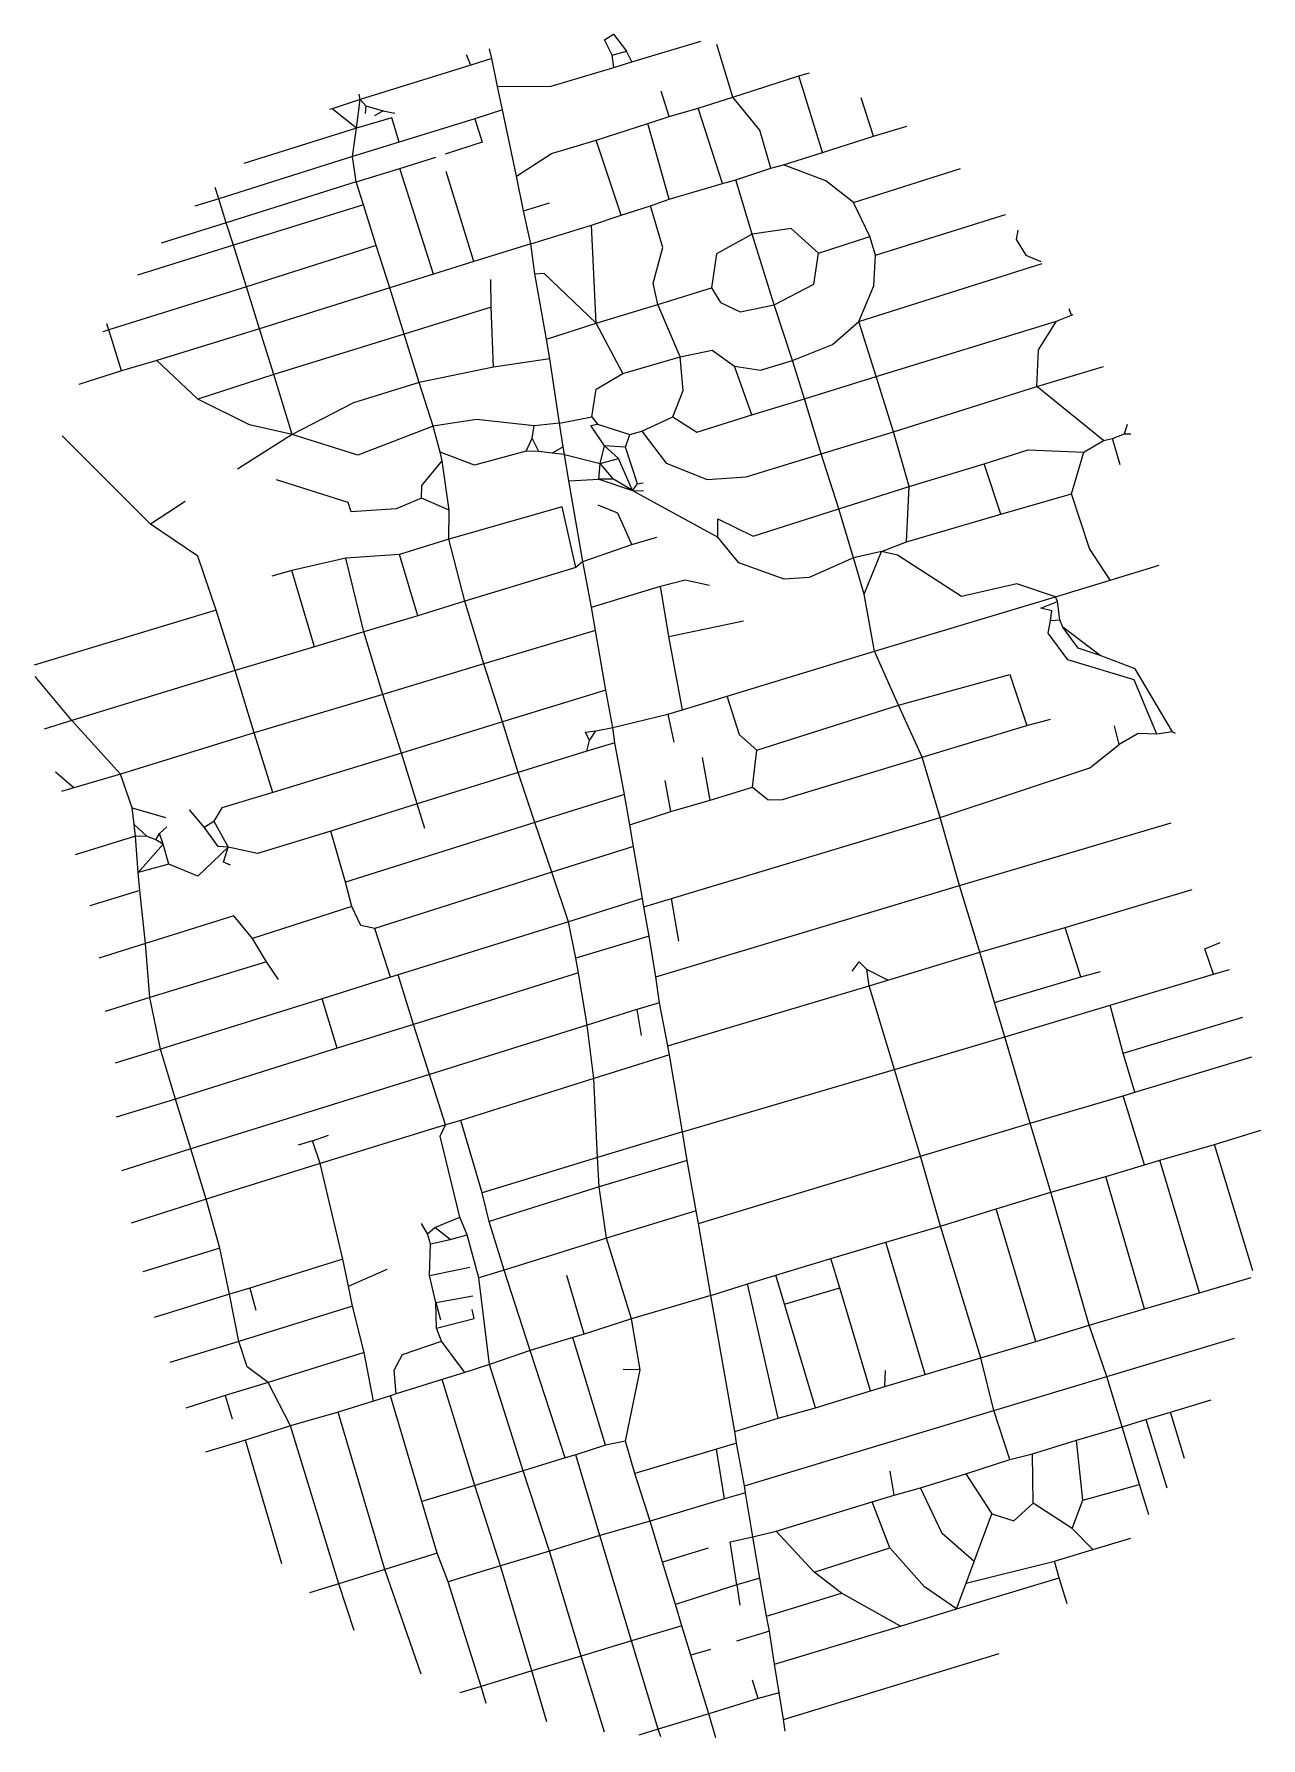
# Model space of a CAD drawing. Header units: metres. Extents: x 627732 to 630106, y 4839691 to 4842988.
import ezdxf

# ---------------------------------------------------------------- set-up
doc = ezdxf.new("R2010")
doc.units = ezdxf.units.M

msp = doc.modelspace()

# ---------------------------------------------------------------- linework, layer by layer
at = {"layer": 'ROADS'}
for points in [[(628617.2, 4842940.4), (628613.2, 4842958.9)], [(628850.6, 4842946.7), (628835.8, 4842976.5), (628853, 4842987.8), (628877.8, 4842954.6)], [(628888.3, 4842933.8), (629021.9, 4842973.8)], [(629084.1, 4842865.6), (629052.7, 4842967.7)], [(628576.6, 4842927.7), (628362.7, 4842861.1)], [(628576.6, 4842927.7), (628568.6, 4842947.4)], [(628617.2, 4842940.4), (628576.6, 4842927.7)], [(628628.5, 4842886.4), (628617.2, 4842940.4)], [(628850.6, 4842946.7), (628877.8, 4842954.6)], [(628853.5, 4842923.2), (628850.6, 4842946.7)], [(628853.5, 4842923.2), (628888.3, 4842933.8)], [(628888.3, 4842933.8), (628877.8, 4842954.6)], [(628628.5, 4842886.4), (628732.3, 4842886.9), (628853.5, 4842923.2)], [(629084.1, 4842865.6), (629211.9, 4842906.8)], [(629211.9, 4842906.8), (629232.2, 4842913.1)], [(629257.3, 4842758.7), (629211.9, 4842906.8)], [(628362.7, 4842861.1), (628308.2, 4842843.2)], [(628355.3, 4842806), (628362.7, 4842861.1)], [(628362.7, 4842861.1), (628360.9, 4842871.2)], [(628362.7, 4842861.1), (628373.8, 4842849.1)], [(628638.1, 4842841.1), (628628.5, 4842886.4)], [(628961, 4842828.1), (628945.2, 4842877.5)], [(629016.9, 4842844.7), (629084.1, 4842865.6)], [(629157.4, 4842728.5), (629136.3, 4842802.1), (629084.1, 4842865.6)], [(629356.1, 4842790), (629332.3, 4842864.7)], [(628308.2, 4842843.2), (628303.6, 4842841.8)], [(628355.3, 4842806), (628308.2, 4842843.2)], [(628373.8, 4842849.1), (628372.1, 4842834.4)], [(628373.8, 4842849.1), (628407.5, 4842839)], [(628407.5, 4842839), (628390.6, 4842829.3)], [(628407.5, 4842839), (628429.7, 4842834.9)], [(628638.1, 4842841.1), (628584.9, 4842823.9)], [(628665, 4842713.1), (628638.1, 4842841.1)], [(628919.6, 4842814.5), (628961, 4842828.1)], [(628961, 4842828.1), (629016.9, 4842844.7)], [(629063.8, 4842698.7), (629016.9, 4842844.7)], [(628355.3, 4842806), (628137.6, 4842737.1)], [(628347.6, 4842750.6), (628355.3, 4842806)], [(628438.1, 4842778.8), (628424.1, 4842826), (628355.3, 4842806)], [(628584.9, 4842823.9), (628438.1, 4842778.8)], [(628584.9, 4842823.9), (628599.1, 4842778.7), (628527.4, 4842755.7)], [(628819.2, 4842782.3), (628919.6, 4842814.5)], [(628960.6, 4842668.2), (628919.6, 4842814.5)], [(629356.1, 4842790), (629420.9, 4842809.8)], [(628438.1, 4842778.8), (628347.6, 4842750.6)], [(628665, 4842713.1), (628732.7, 4842757), (628819.2, 4842782.3)], [(628868, 4842637.3), (628819.2, 4842782.3)], [(629257.3, 4842758.7), (629356.1, 4842790)], [(628347.6, 4842750.6), (628089, 4842669.3)], [(628355.2, 4842701.8), (628347.6, 4842750.6)], [(628439.5, 4842727.6), (628509.4, 4842749.5)], [(629089.7, 4842705.6), (629157.4, 4842728.5)], [(629157.4, 4842728.5), (629181.8, 4842734.9)], [(629181.8, 4842734.9), (629257.3, 4842758.7)], [(629317.6, 4842661.6), (629264.2, 4842703.6), (629181.8, 4842734.9)], [(628355.2, 4842701.8), (628103.6, 4842622.5)], [(628355.2, 4842701.8), (628439.5, 4842727.6)], [(628369.3, 4842657.7), (628355.2, 4842701.8)], [(628504.4, 4842523.4), (628439.5, 4842727.6)], [(628582.6, 4842547.9), (628529.2, 4842721.9)], [(628678.5, 4842645.5), (628665, 4842713.1)], [(628960.6, 4842668.2), (629063.8, 4842698.7)], [(629063.8, 4842698.7), (629089.7, 4842705.6)], [(629121.6, 4842600.8), (629089.7, 4842705.6)], [(629317.6, 4842661.6), (629524.5, 4842727.4)], [(628089, 4842669.3), (628042.9, 4842654.8)], [(628089, 4842669.3), (628082.3, 4842690.6)], [(628103.6, 4842622.5), (628089, 4842669.3)], [(628924.6, 4842655.5), (628960.6, 4842668.2)], [(628369.3, 4842657.7), (628117.3, 4842579.5)], [(628393.5, 4842578.4), (628369.3, 4842657.7)], [(628678.5, 4842645.5), (628728.9, 4842661.4)], [(628693.3, 4842581.7), (628678.5, 4842645.5)], [(628810.6, 4842618.3), (628868, 4842637.3)], [(628868, 4842637.3), (628924.6, 4842655.5)], [(628938.7, 4842464.7), (628929.7, 4842506), (628948.2, 4842574.6), (628924.6, 4842655.5)], [(629349, 4842596.3), (629317.6, 4842661.6)], [(629360.2, 4842559.9), (629611.9, 4842638.4)], [(628103.6, 4842622.5), (627977.8, 4842583.2)], [(628117.3, 4842579.5), (628103.6, 4842622.5)], [(628693.3, 4842581.7), (628810.6, 4842618.3)], [(628819.7, 4842428.4), (628810.6, 4842618.3)], [(629121.6, 4842600.8), (629052.4, 4842562.7), (629042.4, 4842496.6)], [(629249.4, 4842564), (629196.5, 4842611.8), (629121.6, 4842600.8)], [(629164, 4842463.7), (629121.6, 4842600.8)], [(629249.4, 4842564), (629349, 4842596.3)], [(629360.2, 4842559.9), (629349, 4842596.3)], [(629635.3, 4842608.3), (629632, 4842590.6), (629650.8, 4842560.1), (629680, 4842547.9)], [(628117.3, 4842579.5), (627931.5, 4842521.1)], [(628142.7, 4842498.6), (628117.3, 4842579.5)], [(628393.5, 4842578.4), (628142.7, 4842498.6)], [(628419.8, 4842496.9), (628393.5, 4842578.4)], [(628693.3, 4842581.7), (628582.6, 4842547.9)], [(628700.8, 4842523.6), (628693.3, 4842581.7)], [(629164, 4842463.7), (629240.9, 4842504.1), (629249.4, 4842564)], [(628582.6, 4842547.9), (628504.4, 4842523.4)], [(629327.9, 4842431.9), (629357, 4842500.8), (629360.2, 4842559.9)], [(629327.9, 4842431.9), (629682.5, 4842543.9)], [(628142.7, 4842498.6), (627876.3, 4842415.3)], [(628168.1, 4842417.7), (628142.7, 4842498.6)], [(628504.4, 4842523.4), (628419.8, 4842496.9)], [(628616.2, 4842459.3), (628615.4, 4842513.1)], [(628700.8, 4842523.6), (628718.1, 4842525.1), (628819.7, 4842428.4)], [(628723.4, 4842397.5), (628700.8, 4842523.6)], [(628419.8, 4842496.9), (628168.1, 4842417.7)], [(628447.7, 4842407.4), (628419.8, 4842496.9)], [(628819.7, 4842428.4), (628938.7, 4842464.7)], [(628938.7, 4842464.7), (629042.4, 4842496.6)], [(628982.1, 4842363), (628938.7, 4842464.7)], [(629042.4, 4842496.6), (629060.1, 4842468.7), (629097.8, 4842450.3), (629164, 4842463.7)], [(628616.2, 4842459.3), (628447.7, 4842407.4)], [(628620.7, 4842343.6), (628616.2, 4842459.3)], [(629199.6, 4842356.5), (629164, 4842463.7)], [(629199.6, 4842356.5), (629277.1, 4842387), (629327.9, 4842431.9)], [(629361.3, 4842325.3), (629327.9, 4842431.9)], [(629361.3, 4842325.3), (629710.6, 4842432.5)], [(629672, 4842305.9), (629675.4, 4842377.1), (629710.6, 4842432.5)], [(629710.6, 4842432.5), (629739, 4842443.9)], [(629739, 4842443.9), (629735, 4842456)], [(629739, 4842443.9), (629742.8, 4842444.9)], [(627876.3, 4842415.3), (627864.4, 4842411.6)], [(627876.3, 4842415.3), (627872.5, 4842427)], [(627900.8, 4842335.9), (627876.3, 4842415.3)], [(628168.1, 4842417.7), (627969.4, 4842356.3)], [(628195.7, 4842329), (628168.1, 4842417.7)], [(628447.7, 4842407.4), (628195.7, 4842329)], [(628476.9, 4842313.7), (628447.7, 4842407.4)], [(628723.4, 4842397.5), (628819.7, 4842428.4)], [(628871.1, 4842330.9), (628819.7, 4842428.4)], [(628729.8, 4842359.7), (628723.4, 4842397.5)], [(628982.1, 4842363), (629044.2, 4842376.3), (629087, 4842345.3)], [(627900.8, 4842335.9), (627818.5, 4842309.5)], [(627969.4, 4842356.3), (627900.8, 4842335.9)], [(628048.8, 4842281.2), (627969.4, 4842356.3)], [(628620.7, 4842343.6), (628476.9, 4842313.7)], [(628729.8, 4842359.7), (628620.7, 4842343.6)], [(628748.4, 4842234.8), (628729.8, 4842359.7)], [(628871.1, 4842330.9), (628982.1, 4842363)], [(628967.7, 4842247.2), (628988.1, 4842298), (628982.1, 4842363)], [(629087, 4842345.3), (629137.3, 4842337.7), (629199.6, 4842356.5)], [(629120.8, 4842251.1), (629087, 4842345.3)], [(629222.9, 4842282.1), (629199.6, 4842356.5)], [(629672, 4842305.9), (629801.1, 4842344.6)], [(628195.7, 4842329), (628048.8, 4842281.2)], [(628231.3, 4842213.1), (628195.7, 4842329)], [(628476.9, 4842313.7), (628350, 4842274.1), (628231.3, 4842213.1)], [(628504.1, 4842228.9), (628476.9, 4842313.7)], [(628810.8, 4842247.5), (628819.3, 4842300.6), (628871.1, 4842330.9)], [(629222.9, 4842282.1), (629361.3, 4842325.3)], [(629395.1, 4842218), (629361.3, 4842325.3)], [(629395.1, 4842218), (629672, 4842305.9)], [(629801.1, 4842201.2), (629672, 4842305.9)], [(628231.3, 4842213.1), (628148.6, 4842231.4), (628048.8, 4842281.2)], [(629120.8, 4842251.1), (629222.9, 4842282.1)], [(629254.7, 4842175.7), (629222.9, 4842282.1)], [(628699.6, 4842229.6), (628588, 4842242.2), (628504.1, 4842228.9)], [(628748.4, 4842234.8), (628699.6, 4842229.6)], [(628748.4, 4842234.8), (628810.8, 4842247.5)], [(628755.7, 4842189.2), (628748.4, 4842234.8)], [(628835.5, 4842191.3), (628809.4, 4842230.5), (628821.9, 4842233.2)], [(628810.8, 4842247.5), (628821.9, 4842233.2)], [(628821.9, 4842233.2), (628884.4, 4842212.7)], [(628908, 4842219.7), (628967.7, 4842247.2)], [(628967.7, 4842247.2), (629014.5, 4842217.8), (629120.8, 4842251.1)], [(627957, 4842039.5), (627786, 4842210.6)], [(628231.3, 4842213.1), (628125.5, 4842146)], [(628504.1, 4842228.9), (628358.2, 4842172.9), (628231.3, 4842213.1)], [(628517.8, 4842178.9), (628504.1, 4842228.9)], [(628683.7, 4842180.6), (628695.6, 4842205.7)], [(628695.6, 4842205.7), (628699.6, 4842229.6)], [(628708.3, 4842180), (628695.6, 4842205.7)], [(628876.4, 4842188.7), (628884.4, 4842212.7)], [(628884.4, 4842212.7), (628908, 4842219.7)], [(628908, 4842219.7), (628954.9, 4842157.8), (629034.5, 4842126), (629110, 4842130.8), (629254.7, 4842175.7)], [(629254.7, 4842175.7), (629395.1, 4842218)], [(629425.4, 4842112.6), (629395.1, 4842218)], [(629763, 4842178.8), (629801.1, 4842201.2)], [(629801.1, 4842201.2), (629818.6, 4842205.1)], [(629818.6, 4842205.1), (629842.1, 4842214.3)], [(629833.5, 4842154.4), (629818.6, 4842205.1)], [(629842.1, 4842214.3), (629848, 4842232.8)], [(629842.1, 4842214.3), (629853.9, 4842214.4)], [(628683.7, 4842180.6), (628584.2, 4842153.7), (628517.8, 4842178.9)], [(628521.5, 4842162.3), (628517.8, 4842178.9)], [(628708.3, 4842180), (628683.7, 4842180.6)], [(628734, 4842177.1), (628708.3, 4842180)], [(628755.7, 4842189.2), (628734, 4842177.1)], [(628758.1, 4842174.2), (628734, 4842177.1)], [(628758.1, 4842174.2), (628755.7, 4842189.2)], [(628766.3, 4842123.1), (628758.1, 4842174.2)], [(628758.1, 4842174.2), (628827.4, 4842157)], [(628827.4, 4842157), (628835.5, 4842191.3)], [(628862.5, 4842166.6), (628835.5, 4842191.3)], [(628876.4, 4842188.7), (628835.5, 4842191.3)], [(628899.5, 4842117.3), (628876.4, 4842188.7)], [(629288.9, 4842069.1), (629254.7, 4842175.7)], [(629570.2, 4842156), (629655.7, 4842183.1), (629763, 4842178.8)], [(629739.4, 4842097.9), (629763, 4842178.8)], [(628481.1, 4842089.7), (628482.1, 4842114.3), (628521.5, 4842162.3)], [(628534.7, 4842066.3), (628521.5, 4842162.3)], [(628824.8, 4842126.8), (628827.4, 4842157)], [(628827.4, 4842157), (628862.5, 4842166.6)], [(628852.8, 4842126.8), (628827.4, 4842157)], [(628890, 4842104.7), (628862.5, 4842166.6)], [(629425.4, 4842112.6), (629570.2, 4842156)], [(629602.4, 4842059), (629570.2, 4842156)], [(628481.1, 4842089.7), (628432.3, 4842069.4), (628345.5, 4842063.3), (628339.3, 4842081.3), (628200.8, 4842125.2)], [(628766.3, 4842123.1), (628824.8, 4842126.8)], [(628793.7, 4841967.6), (628766.3, 4842123.1)], [(628824.8, 4842126.8), (628890, 4842104.7)], [(628852.8, 4842126.8), (628824.8, 4842126.8)], [(628890, 4842104.7), (628852.8, 4842126.8)], [(628890, 4842104.7), (628899.5, 4842117.3)], [(628890, 4842104.7), (629055.1, 4842014.6)], [(628890, 4842104.7), (628910.9, 4842103.8)], [(628899.5, 4842117.3), (628910.5, 4842119.7)], [(629288.9, 4842069.1), (629425.4, 4842112.6)], [(629419.9, 4842005.4), (629425.4, 4842112.6)], [(628024.2, 4842083.2), (627957, 4842039.5)], [(628534.7, 4842066.3), (628481.1, 4842089.7)], [(628779.9, 4841955.4), (628753.6, 4842072.9), (628534.1, 4842010.3)], [(628888.7, 4842000.2), (628861.6, 4842060.7), (628823.5, 4842076.4)], [(629055.1, 4842014.6), (629054.9, 4842050.1), (629123.2, 4842016.2), (629288.9, 4842069.1)], [(629317.3, 4841974.4), (629288.9, 4842069.1)], [(629602.4, 4842059), (629739.4, 4842097.9)], [(629814.4, 4841931.1), (629774.3, 4841992.3), (629739.4, 4842097.9)], [(628084.1, 4841873.2), (628048.3, 4841977.6), (627957, 4842039.5)], [(628534.1, 4842010.3), (628534.7, 4842066.3)], [(629419.9, 4842005.4), (629602.4, 4842059)], [(628534.1, 4842010.3), (628438.5, 4841980.8)], [(628565.2, 4841890.7), (628534.1, 4842010.3)], [(628888.7, 4842000.2), (628936.8, 4842014.5)], [(629317.3, 4841974.4), (629231.7, 4841936.6), (629183, 4841932.9), (629095.5, 4841965), (629055.1, 4842014.6)], [(629371.5, 4841986.9), (629419.9, 4842005.4)], [(628335.2, 4841973.7), (628230.3, 4841949.6)], [(628438.5, 4841980.8), (628335.2, 4841973.7)], [(628369.8, 4841831.1), (628335.2, 4841973.7)], [(628474, 4841862.4), (628438.5, 4841980.8)], [(628793.7, 4841967.6), (628888.7, 4842000.2)], [(629371.5, 4841986.9), (629317.3, 4841974.4)], [(629337.9, 4841903.8), (629317.3, 4841974.4)], [(629337.9, 4841903.8), (629371.5, 4841986.9)], [(629708.1, 4841899.1), (629633.4, 4841924.2), (629526.4, 4841899.5), (629402.7, 4841979.3), (629371.5, 4841986.9)], [(628230.3, 4841949.6), (628191.5, 4841938.6)], [(628274.6, 4841802.3), (628230.3, 4841949.6)], [(628779.9, 4841955.4), (628565.2, 4841890.7)], [(628793.7, 4841967.6), (628779.9, 4841955.4)], [(628810.3, 4841878.9), (628793.7, 4841967.6)], [(629814.4, 4841931.1), (629909.2, 4841960.3)], [(628810.3, 4841878.9), (628943.8, 4841919.5)], [(628943.8, 4841919.5), (628991.8, 4841931.6), (629038.5, 4841921.2)], [(628959.8, 4841822), (628943.8, 4841919.5)], [(629357.9, 4841793.9), (629337.9, 4841903.8)], [(629708.1, 4841899.1), (629814.4, 4841931.1)], [(628084.1, 4841873.2), (627731.6, 4841766.9)], [(628120.9, 4841756.4), (628084.1, 4841873.2)], [(628565.2, 4841890.7), (628474, 4841862.4)], [(628602.1, 4841769), (628565.2, 4841890.7)], [(628818.1, 4841833.5), (628810.3, 4841878.9)], [(629357.9, 4841793.9), (629708.1, 4841899.1)], [(629698.7, 4841853.1), (629701.3, 4841871.8), (629680.2, 4841877.1), (629712.5, 4841889.8)], [(629712.5, 4841889.8), (629708.1, 4841899.1)], [(629716.5, 4841854.5), (629712.5, 4841889.8)], [(628474, 4841862.4), (628369.8, 4841831.1)], [(628959.8, 4841822), (629104.5, 4841852.8)], [(629904.6, 4841633), (629860.7, 4841738.1), (629732.2, 4841776.8), (629694.4, 4841828.9), (629698.7, 4841853.1)], [(629698.7, 4841853.1), (629716.5, 4841854.5)], [(629722.6, 4841840.2), (629716.5, 4841854.5)], [(629795.1, 4841785.2), (629722.6, 4841840.2)], [(629795.1, 4841785.2), (629752.1, 4841799.3), (629722.6, 4841840.2)], [(628369.8, 4841831.1), (628274.6, 4841802.3)], [(628406.5, 4841710.2), (628369.8, 4841831.1)], [(628818.1, 4841833.5), (628602.1, 4841769)], [(628838.3, 4841718.2), (628818.1, 4841833.5)], [(628986.5, 4841680.2), (628959.8, 4841822)], [(628274.6, 4841802.3), (628120.9, 4841756.4)], [(629073.1, 4841706.5), (629357.9, 4841793.9)], [(629404.4, 4841689.3), (629357.9, 4841793.9)], [(629934.7, 4841638), (629862.5, 4841759.4), (629795.1, 4841785.2)], [(627804.9, 4841659.7), (627733.8, 4841744.5)], [(628120.9, 4841756.4), (627804.9, 4841659.7)], [(628157.6, 4841635.5), (628120.9, 4841756.4)], [(628602.1, 4841769), (628406.5, 4841710.2)], [(628638.1, 4841657.1), (628602.1, 4841769)], [(629404.4, 4841689.3), (629619.9, 4841748.4), (629652.7, 4841649.7)], [(628406.5, 4841710.2), (628157.6, 4841635.5)], [(628442.6, 4841596.5), (628406.5, 4841710.2)], [(628838.3, 4841718.2), (628638.1, 4841657.1)], [(628851.5, 4841645.9), (628838.3, 4841718.2)], [(628986.5, 4841680.2), (629073.1, 4841706.5)], [(629130.4, 4841602.2), (629097.1, 4841632.1), (629073.1, 4841706.5)], [(628958.4, 4841671.7), (628986.5, 4841680.2)], [(629130.4, 4841602.2), (629404.4, 4841689.3)], [(629450.6, 4841588.5), (629404.4, 4841689.3)], [(627804.9, 4841659.7), (627751.1, 4841643.2)], [(627898.8, 4841555.8), (627804.9, 4841659.7)], [(628638.1, 4841657.1), (628442.6, 4841596.5)], [(628668.5, 4841559.1), (628638.1, 4841657.1)], [(628819, 4841639.4), (628851.5, 4841645.9)], [(628851.5, 4841645.9), (628958.4, 4841671.7)], [(628855.4, 4841616.5), (628851.5, 4841645.9)], [(628958.4, 4841671.7), (628969.4, 4841617.7)], [(629450.6, 4841588.5), (629652.7, 4841649.7)], [(629652.7, 4841649.7), (629698.9, 4841662.4)], [(629831.4, 4841613.1), (629822.3, 4841649.3)], [(628157.6, 4841635.5), (627898.8, 4841555.8)], [(628193.9, 4841520.2), (628157.6, 4841635.5)], [(628806.5, 4841621.2), (628798.8, 4841637), (628819, 4841639.4)], [(628801.3, 4841600), (628806.5, 4841621.2)], [(628855.4, 4841616.5), (628801.3, 4841600)], [(628806.5, 4841621.2), (628819, 4841639.4)], [(628874, 4841516.3), (628855.4, 4841616.5)], [(629485.3, 4841472.2), (629774.7, 4841567.9), (629831.4, 4841613.1)], [(629904.6, 4841633), (629868.2, 4841634.3), (629831.4, 4841613.1)], [(629934.7, 4841638), (629904.6, 4841633)], [(629934.7, 4841638), (629939.9, 4841635)], [(628442.6, 4841596.5), (628193.9, 4841520.2)], [(628473.1, 4841498.2), (628442.6, 4841596.5)], [(628801.3, 4841600), (628668.5, 4841559.1)], [(629040.2, 4841505.4), (629025.3, 4841587.8)], [(629122.2, 4841530.5), (629130.4, 4841602.2)], [(629122.2, 4841530.5), (629152, 4841506.3), (629180.2, 4841507.1), (629450.6, 4841588.5)], [(629485.3, 4841472.2), (629450.6, 4841588.5)], [(627808.8, 4841529.3), (627772.9, 4841560)], [(627898.8, 4841555.8), (627808.8, 4841529.3)], [(627921.6, 4841490.5), (627898.8, 4841555.8)], [(628668.5, 4841559.1), (628473.1, 4841498.2)], [(628701, 4841462.5), (628668.5, 4841559.1)], [(628963.9, 4841483.5), (628952.7, 4841543.6)], [(627808.8, 4841529.3), (627784.5, 4841522)], [(628193.9, 4841520.2), (628094.7, 4841490.4), (628079.7, 4841465)], [(628874, 4841516.3), (628701, 4841462.5)], [(628884.3, 4841457.7), (628874, 4841516.3)], [(629040.2, 4841505.4), (629122.2, 4841530.5)], [(627925.3, 4841458.2), (627921.6, 4841490.5)], [(627921.6, 4841490.5), (627986.2, 4841472.2)], [(628060.7, 4841453.2), (628032.2, 4841487)], [(628473.1, 4841498.2), (628306, 4841445.7)], [(628487.8, 4841450.5), (628473.1, 4841498.2)], [(628884.3, 4841457.7), (628963.9, 4841483.5)], [(628963.9, 4841483.5), (629040.2, 4841505.4)], [(627950.7, 4841435.4), (627925.3, 4841458.2)], [(627927.8, 4841436.1), (627925.3, 4841458.2)], [(627974.6, 4841441.2), (627988.6, 4841453.6)], [(628060.7, 4841453.2), (628079.7, 4841465)], [(628107.4, 4841414.6), (628087.6, 4841416.1), (628060.7, 4841453.2)], [(628079.7, 4841465), (628107.4, 4841414.6)], [(628306, 4841445.7), (628163.8, 4841402.6), (628107.4, 4841414.6)], [(628334.4, 4841346.7), (628306, 4841445.7)], [(628701, 4841462.5), (628334.4, 4841346.7)], [(628733.9, 4841366.2), (628701, 4841462.5)], [(628891.7, 4841415.7), (628884.3, 4841457.7)], [(628965.2, 4841315.1), (629485.3, 4841472.2)], [(629522.7, 4841340.5), (629485.3, 4841472.2)], [(629522.7, 4841340.5), (629931.9, 4841461.5)], [(627927.8, 4841436.1), (627810.9, 4841399.6)], [(627933, 4841365.5), (627927.8, 4841436.1)], [(627950.7, 4841435.4), (627927.8, 4841436.1)], [(627933, 4841365.5), (627981.2, 4841420.3)], [(627967.5, 4841428.7), (627950.7, 4841435.4)], [(627967.5, 4841428.7), (627974.6, 4841441.2)], [(627981.2, 4841420.3), (627967.5, 4841428.7)], [(627981.2, 4841420.3), (627974.6, 4841441.2)], [(627992.7, 4841381.4), (627981.2, 4841420.3)], [(628107.4, 4841414.6), (628048.5, 4841358.3), (627992.7, 4841381.4)], [(628111.6, 4841379.6), (628097.9, 4841385.4), (628107.4, 4841414.6)], [(628891.7, 4841415.7), (628733.9, 4841366.2)], [(628909, 4841315), (628891.7, 4841415.7)], [(627992.7, 4841381.4), (627933, 4841365.5)], [(627936.4, 4841331), (627933, 4841365.5)], [(628346.3, 4841299.9), (628334.4, 4841346.7)], [(628733.9, 4841366.2), (628391.3, 4841257.2)], [(628766.1, 4841270.4), (628733.9, 4841366.2)], [(627936.4, 4841331), (627839.3, 4841301)], [(627947.3, 4841228.2), (627936.4, 4841331)], [(628909, 4841315), (628766.1, 4841270.4)], [(628911.9, 4841298.9), (628909, 4841315)], [(628911.9, 4841298.9), (628965.2, 4841315.1)], [(628935.2, 4841163.7), (629522.7, 4841340.5)], [(628979.1, 4841232.6), (628965.2, 4841315.1)], [(629561.7, 4841211.4), (629522.7, 4841340.5)], [(629727, 4841259.2), (629972.8, 4841332.6)], [(628154.3, 4841238), (628118.2, 4841281.8), (627947.3, 4841228.2)], [(628346.3, 4841299.9), (628154.3, 4841238)], [(628391.3, 4841257.2), (628364.3, 4841262.8), (628346.3, 4841299.9)], [(628921.7, 4841242.2), (628911.9, 4841298.9)], [(628421.6, 4841162.8), (628391.3, 4841257.2)], [(628766.1, 4841270.4), (628436.4, 4841167.6)], [(628780.3, 4841199.5), (628766.1, 4841270.4)], [(629561.7, 4841211.4), (629727, 4841259.2)], [(629757.1, 4841163.4), (629727, 4841259.2)], [(627947.3, 4841228.2), (627857.2, 4841200)], [(627955.7, 4841123.9), (627947.3, 4841228.2)], [(628181.6, 4841192.9), (628154.3, 4841238)], [(628921.7, 4841242.2), (628780.3, 4841199.5)], [(628935.2, 4841163.7), (628921.7, 4841242.2)], [(629383.8, 4841157.4), (629561.7, 4841211.4)], [(629590.4, 4841114.1), (629561.7, 4841211.4)], [(630014, 4841168.7), (629997.5, 4841217.6), (630026.9, 4841230)], [(628181.6, 4841192.9), (627955.7, 4841123.9)], [(628204.8, 4841158.4), (628181.6, 4841192.9)], [(628785.1, 4841171.2), (628780.3, 4841199.5)], [(629315.1, 4841174.9), (629328.6, 4841192.8), (629343.3, 4841177.9)], [(628421.6, 4841162.8), (628288.9, 4841121.1)], [(628436.4, 4841167.6), (628421.6, 4841162.8)], [(628466.1, 4841071.5), (628436.4, 4841167.6)], [(628785.1, 4841171.2), (628466.1, 4841071.5)], [(628801.9, 4841070.3), (628785.1, 4841171.2)], [(628942.3, 4841113.4), (628935.2, 4841163.7)], [(628958.4, 4841030.5), (629347.7, 4841146.6)], [(629347.7, 4841146.6), (629343.3, 4841177.9)], [(629383.8, 4841157.4), (629343.3, 4841177.9)], [(629347.7, 4841146.6), (629383.8, 4841157.4)], [(629396.8, 4840984.1), (629347.7, 4841146.6)], [(629590.4, 4841114.1), (629757.1, 4841163.4)], [(629757.1, 4841163.4), (629795.3, 4841173.9)], [(629814, 4841108.7), (630014, 4841168.7)], [(630014, 4841168.7), (630044.8, 4841178.1)], [(627955.7, 4841123.9), (627868.9, 4841096.9)], [(627976.3, 4841023.9), (627955.7, 4841123.9)], [(628288.9, 4841121.1), (627976.3, 4841023.9)], [(628318.3, 4841025.6), (628288.9, 4841121.1)], [(628942.3, 4841113.4), (628898.1, 4841100.5)], [(628958.4, 4841030.5), (628942.3, 4841113.4)], [(629610.1, 4841047.9), (629590.4, 4841114.1)], [(628898.1, 4841100.5), (628801.9, 4841070.3)], [(628898.1, 4841100.5), (628906.8, 4841049.9)], [(629610.1, 4841047.9), (629814, 4841108.7)], [(629839.6, 4841015.7), (629814, 4841108.7)], [(629839.6, 4841015.7), (630071.2, 4841085.4)], [(628466.1, 4841071.5), (628318.3, 4841025.6)], [(628497.1, 4840974.8), (628466.1, 4841071.5)], [(628801.9, 4841070.3), (628497.1, 4840974.8)], [(628814.9, 4840966.7), (628801.9, 4841070.3)], [(629396.8, 4840984.1), (629610.1, 4841047.9)], [(629659.4, 4840880.8), (629610.1, 4841047.9)], [(627976.3, 4841023.9), (627888.7, 4840996.5)], [(628005, 4840927.2), (627976.3, 4841023.9)], [(628318.3, 4841025.6), (628005, 4840927.2)], [(628961.2, 4841012.5), (628958.4, 4841030.5)], [(629861.9, 4840940.3), (629839.6, 4841015.7)], [(628961.2, 4841012.5), (628814.9, 4840966.7)], [(628986.2, 4840863.7), (628961.2, 4841012.5)], [(628986.2, 4840863.7), (629396.8, 4840984.1)], [(629446.9, 4840816.8), (629396.8, 4840984.1)], [(629861.9, 4840940.3), (630088.1, 4841009.1)], [(628497.1, 4840974.8), (628034.8, 4840830.8)], [(628527.6, 4840877.4), (628497.1, 4840974.8)], [(628814.9, 4840966.7), (628557.6, 4840885.7)], [(628822.3, 4840813.9), (628814.9, 4840966.7)], [(628005, 4840927.2), (627890.8, 4840892.1)], [(628034.8, 4840830.8), (628005, 4840927.2)], [(629659.4, 4840880.8), (629839.6, 4840933.6)], [(629839.6, 4840933.6), (629861.9, 4840940.3)], [(629880.7, 4840800.2), (629839.6, 4840933.6)], [(628557.6, 4840885.7), (628527.6, 4840877.4)], [(628599.1, 4840746), (628557.6, 4840885.7)], [(628270.2, 4840846.3), (628301.7, 4840857.1)], [(628527.6, 4840877.4), (628285.6, 4840802.2)], [(628555.4, 4840698.4), (628517.2, 4840855.7), (628527.6, 4840877.4)], [(628986.2, 4840863.7), (628822.3, 4840813.9)], [(628995.6, 4840808.3), (628986.2, 4840863.7)], [(629446.9, 4840816.8), (629659.4, 4840880.8)], [(629699.1, 4840747.3), (629659.4, 4840880.8)], [(630016, 4840839.6), (630105.9, 4840866.9)], [(628034.8, 4840830.8), (627901.1, 4840788.5)], [(628064.8, 4840733.3), (628034.8, 4840830.8)], [(628270.2, 4840846.3), (628242.6, 4840837.9)], [(628285.6, 4840802.2), (628270.2, 4840846.3)], [(629017.4, 4840686.2), (629446.9, 4840816.8)], [(629485.6, 4840681.5), (629446.9, 4840816.8)], [(629910.2, 4840808.7), (630016, 4840839.6)], [(630090, 4840595), (630016, 4840839.6)], [(628285.6, 4840802.2), (628064.8, 4840733.3)], [(628329.2, 4840617.4), (628285.6, 4840802.2)], [(628822.3, 4840813.9), (628599.1, 4840746)], [(628825.2, 4840757.1), (628822.3, 4840813.9)], [(628995.6, 4840808.3), (628825.2, 4840757.1)], [(629012.8, 4840711.1), (628995.6, 4840808.3)], [(629805.6, 4840777.1), (629880.7, 4840800.2)], [(629880.7, 4840800.2), (629910.2, 4840808.7)], [(629987.2, 4840552.1), (629910.2, 4840808.7)], [(628825.2, 4840757.1), (628612.3, 4840690.2)], [(628839.7, 4840657.8), (628825.2, 4840757.1)], [(629699.1, 4840747.3), (629805.6, 4840777.1)], [(629880.4, 4840521.6), (629805.6, 4840777.1)], [(628064.8, 4840733.3), (627919.3, 4840687.2)], [(628091.4, 4840638.9), (628064.8, 4840733.3)], [(628612.3, 4840690.2), (628599.1, 4840746)], [(629593.3, 4840714.7), (629699.1, 4840747.3)], [(629773.6, 4840489.7), (629699.1, 4840747.3)], [(628493.2, 4840666.2), (628481.6, 4840686.7)], [(628507.1, 4840678.5), (628555.4, 4840698.4)], [(628569.8, 4840664.2), (628555.4, 4840698.4)], [(628641.5, 4840596.2), (628612.3, 4840690.2)], [(629012.8, 4840711.1), (628839.7, 4840657.8)], [(629017.4, 4840686.2), (629012.8, 4840711.1)], [(629041.1, 4840547.4), (629017.4, 4840686.2)], [(629485.6, 4840681.5), (629593.3, 4840714.7)], [(629670, 4840458), (629593.3, 4840714.7)], [(628493.2, 4840666.2), (628507.1, 4840678.5)], [(628498.9, 4840647.4), (628493.2, 4840666.2)], [(628498.9, 4840647.4), (628536.6, 4840655.4)], [(628536.6, 4840655.4), (628507.1, 4840678.5)], [(628536.6, 4840655.4), (628569.8, 4840664.2)], [(628592.6, 4840581.5), (628569.8, 4840664.2)], [(628839.7, 4840657.8), (628641.5, 4840596.2)], [(628887.6, 4840502.2), (628839.7, 4840657.8)], [(629380.3, 4840650.6), (629485.6, 4840681.5)], [(629563.8, 4840426.7), (629485.6, 4840681.5)], [(628091.4, 4840638.9), (627942, 4840593)], [(628109.8, 4840549.6), (628091.4, 4840638.9)], [(628496.7, 4840585.7), (628498.9, 4840647.4)], [(629166.8, 4840586.3), (629273.7, 4840619)], [(629273.7, 4840619), (629380.3, 4840650.6)], [(629290.9, 4840561.9), (629273.7, 4840619)], [(629455.8, 4840394.4), (629380.3, 4840650.6)], [(628329.2, 4840617.4), (628149.1, 4840561)], [(628340.2, 4840564.9), (628329.2, 4840617.4)], [(628340.2, 4840564.9), (628415.1, 4840598)], [(628496.7, 4840585.7), (628575, 4840601.8)], [(628509.2, 4840533.3), (628496.7, 4840585.7)], [(628641.5, 4840596.2), (628592.6, 4840581.5)], [(628691.4, 4840440.5), (628641.5, 4840596.2)], [(628796.5, 4840472.1), (628762.7, 4840585.9)], [(629112.6, 4840569.9), (629166.8, 4840586.3)], [(629183.9, 4840530.1), (629166.8, 4840586.3)], [(628149.1, 4840561), (628109.8, 4840549.6)], [(628149.1, 4840561), (628160.5, 4840519)], [(628347.7, 4840526.8), (628340.2, 4840564.9)], [(628613.1, 4840413.4), (628592.6, 4840581.5)], [(629041.1, 4840547.4), (629112.6, 4840569.9)], [(629171.9, 4840309.6), (629112.6, 4840569.9)], [(629183.9, 4840530.1), (629290.9, 4840561.9)], [(629350.5, 4840362.7), (629290.9, 4840561.9)], [(629880.4, 4840521.6), (629987.2, 4840552.1)], [(629987.2, 4840552.1), (630087.1, 4840582.1)], [(628109.8, 4840549.6), (627964.2, 4840504.6)], [(628128, 4840458.4), (628109.8, 4840549.6)], [(628347.7, 4840526.8), (628128, 4840458.4)], [(628370.6, 4840436.9), (628347.7, 4840526.8)], [(628509.2, 4840533.3), (628580.9, 4840546.2)], [(628510.5, 4840484.2), (628509.2, 4840533.3)], [(628509.2, 4840533.3), (628518.3, 4840500)], [(628510.5, 4840484.2), (628583.2, 4840502.5), (628579.7, 4840520.3)], [(629041.1, 4840547.4), (628887.6, 4840502.2)], [(629087.7, 4840283.8), (629041.1, 4840547.4)], [(629244.1, 4840330.1), (629183.9, 4840530.1)], [(629773.6, 4840489.7), (629880.4, 4840521.6)], [(628887.6, 4840502.2), (628796.5, 4840472.1)], [(628904.7, 4840403.5), (628887.6, 4840502.2)], [(629670, 4840458), (629773.6, 4840489.7)], [(629807.4, 4840390.7), (629773.6, 4840489.7)], [(628128, 4840458.4), (627994.2, 4840417.8)], [(628184.8, 4840379), (628144, 4840409), (628128, 4840458.4)], [(628432.5, 4840356.9), (628428.2, 4840402.7), (628444.4, 4840433.2), (628520, 4840458.8)], [(628520, 4840458.8), (628510.5, 4840484.2)], [(628565.2, 4840398.4), (628520, 4840458.8)], [(628774.3, 4840465.6), (628691.4, 4840440.5)], [(628796.5, 4840472.1), (628774.3, 4840465.6)], [(628837.8, 4840257.5), (628774.3, 4840465.6)], [(629563.8, 4840426.7), (629670, 4840458)], [(629807.4, 4840390.7), (630054.5, 4840464.6)], [(628370.6, 4840436.9), (628184.8, 4840379)], [(628388.2, 4840342.5), (628370.6, 4840436.9)], [(628691.4, 4840440.5), (628613.1, 4840413.4)], [(628759.4, 4840232.8), (628691.4, 4840440.5)], [(629455.8, 4840394.4), (629563.8, 4840426.7)], [(629588.8, 4840324.4), (629563.8, 4840426.7)], [(628565.2, 4840398.4), (628521.2, 4840384.9)], [(628613.1, 4840413.4), (628565.2, 4840398.4)], [(628678, 4840207.7), (628613.1, 4840413.4)], [(628904.7, 4840403.5), (628871.4, 4840404)], [(628876, 4840265.2), (628904.7, 4840403.5)], [(629378.2, 4840370.8), (629379.3, 4840402.3)], [(629378.2, 4840370.8), (629455.8, 4840394.4)], [(629588.8, 4840324.4), (629807.4, 4840390.7)], [(629837.1, 4840293.1), (629807.4, 4840390.7)], [(628184.8, 4840379), (628101.3, 4840353.7)], [(628227.9, 4840294.7), (628184.8, 4840379)], [(628432.5, 4840356.9), (628421.2, 4840352.7)], [(628521.2, 4840384.9), (628432.5, 4840356.9)], [(628584.6, 4840179.6), (628521.2, 4840384.9)], [(629244.1, 4840330.1), (629350.5, 4840362.7)], [(629350.5, 4840362.7), (629378.2, 4840370.8)], [(628101.3, 4840353.7), (628025.3, 4840329.4)], [(628101.3, 4840353.7), (628115, 4840308.7)], [(628320.1, 4840321.4), (628227.9, 4840294.7)], [(628388.2, 4840342.5), (628320.1, 4840321.4)], [(628410.3, 4840016.9), (628320.1, 4840321.4)], [(628421.2, 4840352.7), (628388.2, 4840342.5)], [(628482.3, 4840148.4), (628421.2, 4840352.7)], [(629106.2, 4840179.1), (629588.8, 4840324.4)], [(629171.9, 4840309.6), (629244.1, 4840330.1)], [(629620.2, 4840229.9), (629588.8, 4840324.4)], [(629883.1, 4840306.9), (629930.8, 4840321.3)], [(629930.8, 4840321.3), (630009.3, 4840345.1)], [(629957.7, 4840231.9), (629930.8, 4840321.3)], [(628227.9, 4840294.7), (628141.1, 4840267.4)], [(628321.2, 4839989.3), (628227.9, 4840294.7)], [(629087.7, 4840283.8), (629171.9, 4840309.6)], [(629749.3, 4840267.3), (629837.1, 4840293.1)], [(629837.1, 4840293.1), (629883.1, 4840306.9)], [(629871.1, 4840181.5), (629837.1, 4840293.1)], [(629883.1, 4840306.9), (629923.6, 4840174.7)], [(628141.1, 4840267.4), (628063.5, 4840244.1)], [(628211, 4840028.1), (628141.1, 4840267.4)], [(628837.8, 4840257.5), (628780, 4840238.8)], [(628876, 4840265.2), (628837.8, 4840257.5)], [(628894.5, 4840202.9), (628876, 4840265.2)], [(629091.3, 4840261.7), (629052, 4840249.9)], [(629091.3, 4840261.7), (629087.7, 4840283.8)], [(629106.2, 4840179.1), (629091.3, 4840261.7)], [(629663.8, 4840240.7), (629749.3, 4840267.3)], [(629761, 4840151), (629749.3, 4840267.3)], [(628759.4, 4840232.8), (628678, 4840207.7)], [(628780, 4840238.8), (628759.4, 4840232.8)], [(628826.3, 4840082.6), (628780, 4840238.8)], [(629052, 4840249.9), (628894.5, 4840202.9)], [(629067.5, 4840153.5), (629052, 4840249.9)], [(629534.7, 4840202.4), (629620.2, 4840229.9)], [(629620.2, 4840229.9), (629663.8, 4840240.7)], [(629665.4, 4840145.2), (629663.8, 4840240.7)], [(628678, 4840207.7), (628584.6, 4840179.6)], [(628729.3, 4840052.6), (628678, 4840207.7)], [(628923.7, 4840110.8), (628894.5, 4840202.9)], [(629396.1, 4840160.7), (629388.4, 4840207.5)], [(629446.8, 4840175.2), (629534.7, 4840202.4)], [(629534.7, 4840202.4), (629585.3, 4840124.8)], [(628584.6, 4840179.6), (628482.3, 4840148.4)], [(628634, 4840024.2), (628584.6, 4840179.6)], [(629108.4, 4840165.2), (629067.5, 4840153.5)], [(629108.4, 4840165.2), (629106.2, 4840179.1)], [(629122.6, 4840080.5), (629108.4, 4840165.2)], [(629353.8, 4840148.1), (629396.1, 4840160.7)], [(629396.1, 4840160.7), (629446.8, 4840175.2)], [(629551.1, 4840032.7), (629489.3, 4840086.5), (629446.8, 4840175.2)], [(629761, 4840151), (629871.1, 4840181.5)], [(629889.2, 4840122.8), (629871.1, 4840181.5)], [(628511.7, 4840048.7), (628482.3, 4840148.4)], [(629067.5, 4840153.5), (628923.7, 4840110.8)], [(629167.9, 4840091.2), (629353.8, 4840148.1)], [(629387.5, 4840058.7), (629353.8, 4840148.1)], [(629551.1, 4840032.7), (629585.3, 4840124.8)], [(629585.3, 4840124.8), (629627.8, 4840111.1), (629665.4, 4840145.2)], [(629740.9, 4840096.3), (629665.4, 4840145.2)], [(629740.9, 4840096.3), (629761, 4840151)], [(628923.7, 4840110.8), (628826.3, 4840082.6)], [(628948.1, 4840031), (628923.7, 4840110.8)], [(629122.6, 4840080.5), (629167.9, 4840091.2)], [(629241.1, 4840011.9), (629167.9, 4840091.2)], [(629780.7, 4840055.7), (629740.9, 4840096.3)], [(628826.3, 4840082.6), (628729.3, 4840052.6)], [(628887.6, 4839879), (628826.3, 4840082.6)], [(629036.4, 4840058.3), (628948.1, 4840031)], [(629091.7, 4839987.2), (629078.7, 4840070.7), (629122.6, 4840080.5)], [(629136.4, 4840000.5), (629122.6, 4840080.5)], [(629241.1, 4840011.9), (629387.5, 4840058.7)], [(629516.9, 4839941), (629454.7, 4839983.4), (629387.5, 4840058.7)], [(629780.7, 4840055.7), (629854.2, 4840077.3)], [(628511.7, 4840048.7), (628410.3, 4840016.9)], [(628532.9, 4839993), (628511.7, 4840048.7)], [(628729.3, 4840052.6), (628634, 4840024.2)], [(628790.5, 4839849.3), (628729.3, 4840052.6)], [(628972.9, 4839949.1), (628948.1, 4840031)], [(629535.7, 4839990.3), (629706.3, 4840033)], [(629535.7, 4839990.3), (629551.1, 4840032.7)], [(629706.3, 4840033), (629780.7, 4840055.7)], [(629715.3, 4840000.6), (629706.3, 4840033)], [(628410.3, 4840016.9), (628321.2, 4839989.3)], [(628480.5, 4839814.3), (628410.3, 4840016.9)], [(628634, 4840024.2), (628532.9, 4839993)], [(628596.9, 4839790.8), (628532.9, 4839993)], [(628694.9, 4839820.6), (628634, 4840024.2)], [(629136.4, 4840000.5), (629091.7, 4839987.2)], [(629149.1, 4839926.9), (629136.4, 4840000.5)], [(629294.5, 4839971), (629241.1, 4840011.9)], [(629516.9, 4839941), (629715.3, 4840000.6)], [(629731.2, 4839950.8), (629715.3, 4840000.6)], [(628321.2, 4839989.3), (628264.6, 4839972.1)], [(628351.1, 4839898.7), (628321.2, 4839989.3)], [(629091.7, 4839987.2), (628972.9, 4839949.1)], [(629091.7, 4839987.2), (629097.7, 4839948)], [(629149.1, 4839926.9), (629294.5, 4839971)], [(629408.1, 4839907.5), (629294.5, 4839971)], [(629516.9, 4839941), (629535.7, 4839990.3)], [(628985.2, 4839908.2), (628972.9, 4839949.1)], [(629154.7, 4839897.8), (629149.1, 4839926.9)], [(629408.1, 4839907.5), (629516.9, 4839941)], [(628985.2, 4839908.2), (628887.6, 4839879)], [(629002.5, 4839851), (628985.2, 4839908.2)], [(629154.7, 4839897.8), (629091.3, 4839878.5)], [(629164.5, 4839833.8), (629154.7, 4839897.8)], [(629164.5, 4839833.8), (629408.1, 4839907.5)], [(628887.6, 4839879), (628790.5, 4839849.3)], [(628939.7, 4839707.9), (628887.6, 4839879)], [(629041, 4839862.4), (629002.5, 4839851)], [(628790.5, 4839849.3), (628694.9, 4839820.6)], [(628835.4, 4839702), (628790.5, 4839849.3)], [(629037.2, 4839737.8), (629002.5, 4839851)], [(629173.5, 4839778.3), (629164.5, 4839833.8)], [(629182.1, 4839726.5), (629599.5, 4839854.3)], [(628694.9, 4839820.6), (628596.9, 4839790.8)], [(628724.1, 4839722.3), (628694.9, 4839820.6)], [(629132.7, 4839767.5), (629121.7, 4839803)], [(628596.9, 4839790.8), (628555.5, 4839778.3)], [(628606.8, 4839757.9), (628596.9, 4839790.8)], [(629132.7, 4839767.5), (629037.2, 4839737.8)], [(629173.5, 4839778.3), (629132.7, 4839767.5)], [(629182.1, 4839726.5), (629173.5, 4839778.3)], [(629037.2, 4839737.8), (628939.7, 4839707.9)], [(629051.2, 4839691.1), (629037.2, 4839737.8)], [(628939.7, 4839707.9), (628902.2, 4839696.5)], [(628944.4, 4839693.2), (628939.7, 4839707.9)], [(629185.3, 4839704.2), (629182.1, 4839726.5)]]:
    msp.add_lwpolyline(points, dxfattribs=at)

doc.saveas('drawing.dxf')
